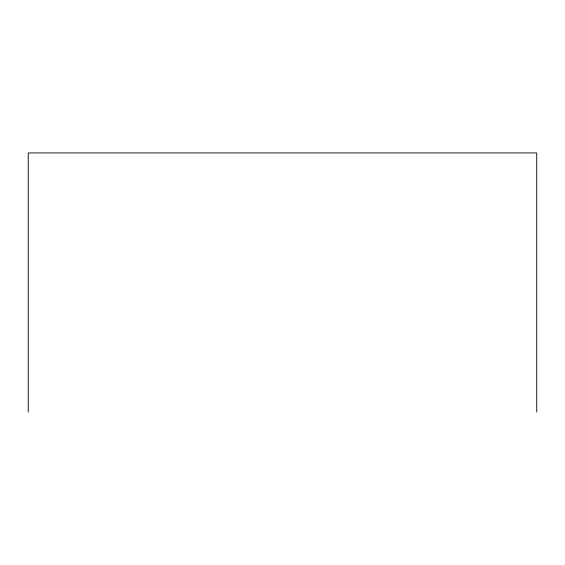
<?xml version="1.0" encoding="UTF-8"?>
<svg xmlns="http://www.w3.org/2000/svg" width="565" height="565" viewBox="0 0 565 565"><rect width="100%" height="100%" fill="white"/><g stroke="black" fill="none" stroke-linecap="round" stroke-linejoin="round"><path stroke-width="0.85" d="M536.75 412.062L536.75 152.938L28.25 152.938L28.25 412.062"/></g></svg>
